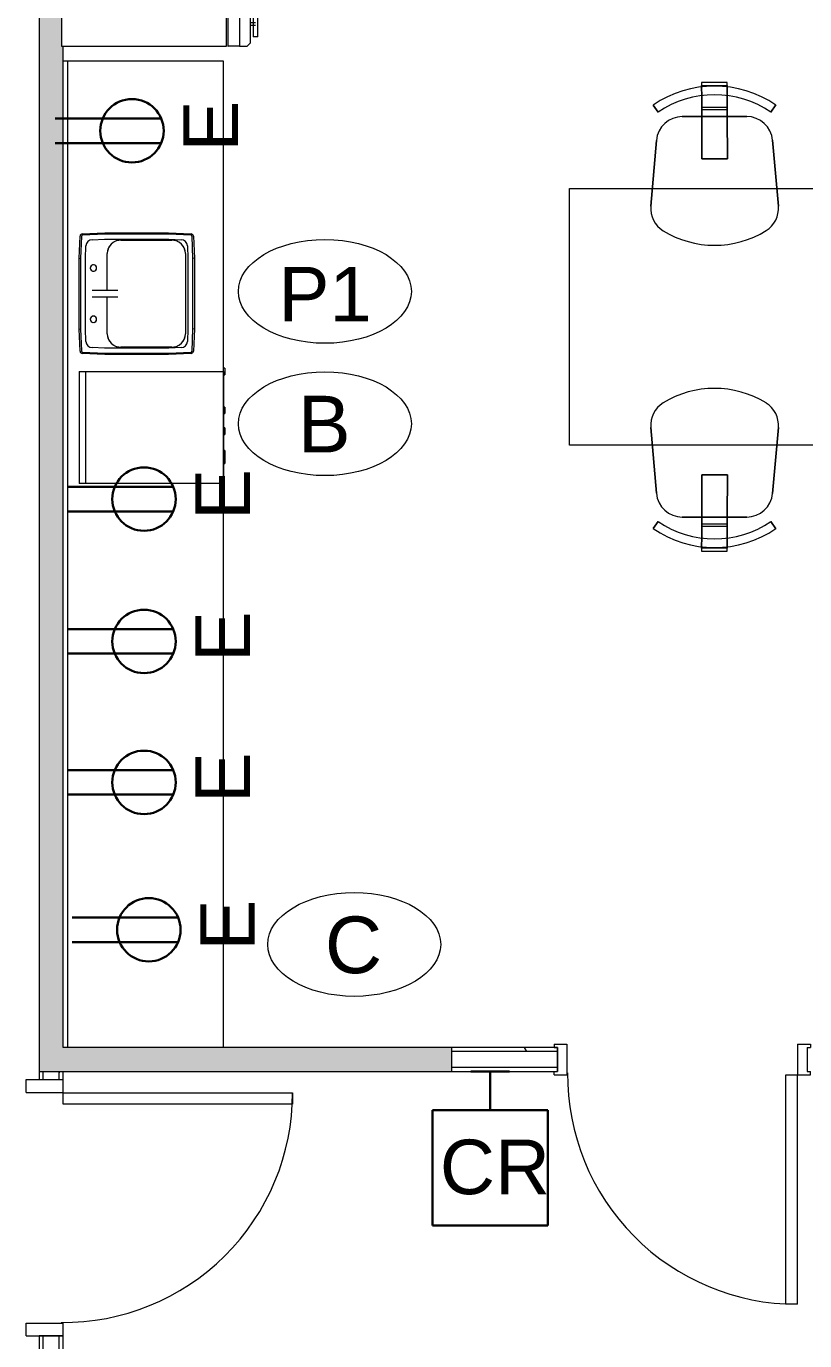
# Model space of a CAD drawing. Header units: inches. Extents: x 395 to 1878, y 644 to 1756.
# Drawn here: x 955.2 to 1076.7, y 1276.2 to 1481.4 of the extents above; entities that cross this region are included whole.
import ezdxf

# ---------------------------------------------------------------- set-up
doc = ezdxf.new("R2010")
doc.units = ezdxf.units.IN
doc.header["$MEASUREMENT"] = 0
for name, color, linetype, lineweight in [('A-ANNO-NOTE', 131, 'Continuous', 30), ('A-DETL', 90, 'Continuous', 9), ('A-DOOR', 31, 'Continuous', 13), ('A-DOOR-FRAM', 31, 'Continuous', 20), ('A-WALL', 113, 'Continuous', 13), ('A-WALL-PATT', 111, 'Continuous', 13), ('I-FURN', 30, 'Continuous', 9), ('I-WALL', 2, 'Continuous', 13), ('P-SANR-FIXT', 6, 'Continuous', 13), ('P-SANR-FIXT-IDEN', 2, 'Continuous', 9), ('Q-CASE', 31, 'Continuous', 13), ('Q-SPCQ', 91, 'Continuous', 9), ('Q-SPCQ-IDEN', 132, 'Continuous', 9)]:
    doc.layers.add(name, color=color, linetype=linetype, lineweight=lineweight)
doc.styles.add('Arial_2', font='arial.ttf', dxfattribs={"height": 8.851796})
doc.styles.add('Swis721 Lt BT', font='swissl.ttf', dxfattribs={"height": 8.514638})
pattern_1 = [(0, (0, 0), (30.72, 7.68), [1.267, -21.773, 1.267, -21.773, -122.88]), (0, (0, 0), (30.72, 7.68), [-46.08, 1.267, -44.813, 1.267, -21.773, -53.76]), (0, (0, 0), (30.72, 7.68), [-115.2, 1.267, -14.093, 1.267, -37.133]), (120, (11.52, 3.84), (-22.011075, 22.7643), [1.267, -21.773, 1.267, -21.773, -122.88]), (120, (11.52, 3.84), (-22.011075, 22.7643), [-46.08, 1.267, -44.813, 1.267, -21.773, -53.76]), (120, (11.52, 3.84), (-22.011075, 22.7643), [-115.2, 1.267, -14.093, 1.267, -37.133]), (240, (15.36, 19.2), (-8.708925, -30.4443), [1.267, -21.773, 1.267, -21.773, -122.88]), (240, (15.36, 19.2), (-8.708925, -30.4443), [-46.08, 1.267, -44.813, 1.267, -21.773, -53.76]), (240, (15.36, 19.2), (-8.708925, -30.4443), [-115.2, 1.267, -14.093, 1.267, -37.133])]

# ---------------------------------------------------------------- blocks, each defined once
blk = doc.blocks.new('C-Counter Top - ADJ HEIGHT-4930316-FIRST FLOOR POWER _ SIGNAL')
at = {"layer": 'Q-CASE', "lineweight": 9}
for p, q in [((106.68, -0.75), (106.68, 0)), ((-47.26, -0.75), (106.68, -0.75)), ((106.68, -25), (106.68, -0.75)), ((-47.26, -25), (106.68, -25))]:
    blk.add_line(p, q, dxfattribs=at)
blk = doc.blocks.new('P-Sink-Rectangular - PSR1918-3060176-FIRST FLOOR POWER _ SIGNAL')
at = {"layer": 'P-SANR-FIXT', "lineweight": 9}
for p, q in [((-9.5, 4.97), (-9.34, 8.49)), ((-9.13, 8.48), (-9.28, 4.96)), ((-8.99, 8.84), (-5.52, 9)), ((-5.51, 8.78), (-8.98, 8.63)), ((-5.52, 9), (5.52, 9)), ((-5.52, 9), (-5.51, 8.78)), ((5.51, 8.78), (-5.51, 8.78)), ((5.52, 9), (5.51, 8.78)), ((8.98, 8.63), (5.51, 8.78)), ((5.52, 9), (8.99, 8.84)), ((9.28, 4.96), (9.13, 8.48)), ((9.34, 8.49), (9.5, 4.97)), ((-8.5, 5.01), (-8.42, 6.97)), ((-7.47, 7.92), (-5.51, 8)), ((-5.51, 8), (5.51, 8)), ((5.51, 8), (7.47, 7.92)), ((8.42, 6.97), (8.5, 5.01)), ((-9.5, 4.97), (-9.28, 4.96)), ((-9.5, -4.97), (-9.5, 4.97)), ((-9.28, 4.96), (-9.28, -4.96)), ((-8.5, -5.01), (-8.5, 5.01)), ((-6.25, 4.6), (-0.49, 4.6)), ((-6.25, 4.6), (-0.49, 4.6)), ((0.48, 4.6), (6.25, 4.6)), ((0.48, 4.6), (6.25, 4.6)), ((8.5, 5.01), (8.5, -5.01)), ((9.5, 4.97), (9.28, 4.96)), ((9.28, -4.96), (9.28, 4.96)), ((9.5, 4.97), (9.5, -4.97)), ((-8.35, -5.5), (-8.35, 2.5)), ((-8.35, -5.5), (-8.35, 2.5)), ((8.35, 2.5), (8.35, -5.5)), ((8.35, 2.5), (8.35, -5.5)), ((-9.5, -4.97), (-9.28, -4.96)), ((-9.34, -8.49), (-9.5, -4.97)), ((-9.28, -4.96), (-9.13, -8.48)), ((-8.42, -6.97), (-8.5, -5.01)), ((8.5, -5.01), (8.42, -6.97)), ((9.13, -8.48), (9.28, -4.96)), ((9.5, -4.97), (9.28, -4.96)), ((9.5, -4.97), (9.34, -8.49)), ((-5.51, -8), (-7.47, -7.92)), ((6.25, -7.6), (-6.25, -7.6)), ((6.25, -7.6), (-6.25, -7.6)), ((5.51, -8), (-5.51, -8)), ((7.47, -7.92), (5.51, -8)), ((-5.52, -9), (-8.99, -8.84)), ((-8.98, -8.63), (-5.51, -8.78)), ((-5.52, -9), (-5.51, -8.78)), ((5.52, -9), (-5.52, -9)), ((-5.51, -8.78), (5.51, -8.78)), ((5.51, -8.78), (8.98, -8.63)), ((5.52, -9), (5.51, -8.78)), ((8.99, -8.84), (5.52, -9))]:
    blk.add_line(p, q, dxfattribs=at)
at = {"layer": 'P-SANR-FIXT', "lineweight": 9, "flags": 128}
for points in [[(-0.5, 6.97), (-0.5, 6.78), (-0.5, 6.26), (-0.5, 5.5), (-0.5, 4.65), (-0.5, 3.85), (-0.5, 3.26), (-0.5, 2.98), (-0.5, 2.97)], [(0.5, 2.97), (0.5, 3.15), (0.5, 3.67), (0.5, 4.43), (0.5, 5.29), (0.5, 6.09), (0.5, 6.68), (0.5, 6.95), (0.5, 6.97)]]:
    blk.add_lwpolyline(points, dxfattribs=at)
at = {"layer": 'P-SANR-FIXT', "lineweight": 9}
for centre, radius, start, end in [((-8.97, 8.47), 0.371, 92.5667, 177.4333), ((-8.97, 8.47), 0.156, 92.5667, 177.4333), ((8.97, 8.47), 0.156, 2.5667, 87.4333), ((8.97, 8.47), 0.371, 2.5667, 87.4333), ((-7.42, 6.92), 0.995, 92.5667, 177.4333), ((-4, 6.75), 0.5, 360, 180), ((-4, 6.75), 0.5, 180, 360), ((-4, 6.75), 0.5, 180, 270), ((-4, 6.75), 0.5, 180, 270), ((-4, 6.75), 0.5, 135, 165), ((-4, 6.75), 0.5, 135, 165), ((-4, 6.75), 0.5, 195, 240), ((-4, 6.75), 0.5, 195, 240), ((-4, 6.75), 0.5, 60, 120), ((-4, 6.75), 0.5, 60, 120), ((-4, 6.75), 0.5, 75, 105), ((-4, 6.75), 0.5, 75, 105), ((-4, 6.75), 0.5, 255, 270), ((-4, 6.75), 0.5, 255, 270), ((-4, 6.75), 0.5, 0, 45), ((-4, 6.75), 0.5, 15, 45), ((-4, 6.75), 0.5, 0, 45), ((-4, 6.75), 0.5, 15, 45), ((-4, 6.75), 0.5, 315, 360), ((-4, 6.75), 0.5, 315, 360), ((-4, 6.75), 0.5, 315, 345), ((-4, 6.75), 0.5, 315, 345), ((4, 6.75), 0.5, 360, 180), ((4, 6.75), 0.5, 135, 180), ((4, 6.75), 0.5, 135, 180), ((4, 6.75), 0.5, 165, 180), ((4, 6.75), 0.5, 165, 180), ((4, 6.75), 0.5, 180, 360), ((4, 6.75), 0.5, 180, 225), ((4, 6.75), 0.5, 180, 195), ((4, 6.75), 0.5, 180, 225), ((4, 6.75), 0.5, 180, 195), ((4, 6.75), 0.5, 135, 150), ((4, 6.75), 0.5, 135, 150), ((4, 6.75), 0.5, 210, 225), ((4, 6.75), 0.5, 210, 225), ((4, 6.75), 0.5, 0, 120), ((4, 6.75), 0.5, 0, 120), ((4, 6.75), 0.5, 240, 300), ((4, 6.75), 0.5, 240, 300), ((4, 6.75), 0.5, 75, 105), ((4, 6.75), 0.5, 75, 105), ((4, 6.75), 0.5, 255, 270), ((4, 6.75), 0.5, 255, 270), ((4, 6.75), 0.5, 30, 60), ((4, 6.75), 0.5, 30, 60), ((4, 6.75), 0.5, 315, 345), ((4, 6.75), 0.5, 315, 345), ((4, 6.75), 0.5, 315, 330), ((4, 6.75), 0.5, 315, 330), ((7.42, 6.92), 0.995, 2.5667, 87.4333), ((-6.25, 2.5), 2.1, 90, 180), ((-6.25, 2.5), 2.1, 90, 180), ((-6.25, 2.5), 2.1, 115.0288, 154.9712), ((-6.25, 2.5), 2.1, 90, 109.9712), ((6.25, 2.5), 2.1, 70.0288, 90), ((6.25, 2.5), 2.1, 0, 90), ((6.25, 2.5), 2.1, 0, 90), ((6.25, 2.5), 2.1, 25.0288, 64.9712), ((-6.25, 2.5), 2.1, 160.0288, 180), ((6.25, 2.5), 2.1, 0, 19.9712), ((-6.25, -5.5), 2.1, 180, 199.9712), ((-6.25, -5.5), 2.1, 180, 270), ((-6.25, -5.5), 2.1, 180, 270), ((6.25, -5.5), 2.1, 270, 360), ((6.25, -5.5), 2.1, 270, 360), ((6.25, -5.5), 2.1, 340.0288, 360), ((-7.42, -6.92), 0.995, 182.5667, 267.4333), ((-6.25, -5.5), 2.1, 205.0288, 244.9712), ((-6.25, -5.5), 2.1, 250.0288, 270), ((6.25, -5.5), 2.1, 270, 289.9712), ((6.25, -5.5), 2.1, 295.0288, 334.9712), ((7.42, -6.92), 0.995, 272.5667, 357.4333), ((-8.97, -8.47), 0.371, 182.5667, 267.4333), ((-8.97, -8.47), 0.156, 182.5667, 267.4333), ((8.97, -8.47), 0.156, 272.5667, 357.4333), ((8.97, -8.47), 0.371, 272.5667, 357.4333)]:
    blk.add_arc(centre, radius, start, end, dxfattribs=at)
blk = doc.blocks.new('Single Flush - OTJ_SOLIDFLUSH_ALUM-4928999-FIRST FLOOR POWER _ SIGNAL')
at = {"layer": 'A-DOOR', "lineweight": 20}
for p, q in [((16.15625, -1.875), (17.90625, -1.875)), ((16.15625, -37.6875), (16.15625, -1.875)), ((17.90625, -1.875), (17.90625, -37.6875)), ((17.90625, -37.6875), (16.15625, -37.6875))]:
    blk.add_line(p, q, dxfattribs=at)
at = {"layer": 'A-DOOR', "lineweight": 9}
blk.add_arc((17.90625, -1.875), 35.8125, 179.5, 270, dxfattribs=at)
at = {"layer": 'A-DOOR-FRAM'}
for p, q in [((-20, 3.875), (-20, -1.875)), ((-20, 3.875), (-18, 3.875)), ((-18, 3.875), (-18, -1.875)), ((18.000004, 3.875), (18.000004, -1.875)), ((18.000004, 3.875), (20.000004, 3.875)), ((20.000004, 3.875), (20.000004, -1.875)), ((-20, -1.875), (-18, -1.875)), ((18.000004, -1.875), (20.000004, -1.875))]:
    blk.add_line(p, q, dxfattribs=at)
blk = doc.blocks.new('A-Refrigerator - A-Refrigerator-4739113-FIRST FLOOR POWER _ SIGNAL')
at = {"layer": 'Q-SPCQ'}
for p, q in [((17.5, 13.75), (-17.5, 13.75)), ((-17.5, 13.75), (-17.5, -12)), ((17.5, -12), (17.5, 13.75)), ((-17.5, -12), (17.5, -12)), ((-0.36, -12.19), (-17.5, -12.19)), ((-17.5, -12.19), (-17.5, -12.25)), ((-17.5, -12.25), (-0.36, -12.25)), ((-17.5, -14), (-17.5, -12.25)), ((-0.36, -12.25), (-0.36, -12.19)), ((17.5, -12.19), (-0.36, -12.19)), ((-0.36, -12.25), (-0.36, -14)), ((0.39, -12.25), (17.5, -12.25)), ((0.39, -14), (0.39, -12.25)), ((17.5, -12.25), (17.5, -12.19)), ((17.5, -12.25), (17.5, -14)), ((-0.36, -14), (-17.5, -14)), ((-17.5, -14), (-17.5, -15.21)), ((-0.36, -15.75), (-0.36, -14)), ((17.5, -14), (0.39, -14)), ((0.39, -14), (0.39, -15.75)), ((17.5, -15.14), (17.5, -14)), ((-17.5, -15.21), (-16.96, -15.75)), ((-16.96, -15.75), (-0.36, -15.75)), ((-2.41, -16.13), (-16, -16.13)), ((-16, -16.88), (-16, -16.13)), ((-14.19, -15.75), (-14.19, -16.13)), ((-14.19, -15.75), (-14.19, -16.5)), ((-13.81, -16.13), (-13.81, -15.75)), ((-13.81, -16.5), (-13.81, -15.75)), ((-2.42, -15.75), (-2.42, -16.18)), ((-2.42, -15.75), (-2.42, -16.18)), ((2.05, -16.13), (-2.05, -16.13)), ((-2.04, -16.2), (-2.04, -15.75)), ((-2.04, -16.2), (-2.04, -15.75)), ((-0.36, -15.75), (0.39, -15.75)), ((0.39, -15.75), (16.89, -15.75)), ((2.04, -15.75), (2.04, -16.2)), ((2.04, -15.75), (2.04, -16.2)), ((16, -16.13), (2.41, -16.13)), ((2.42, -16.18), (2.42, -15.75)), ((2.42, -16.18), (2.42, -15.75)), ((13.81, -15.75), (13.81, -16.13)), ((13.81, -15.75), (13.81, -16.5)), ((14.19, -16.13), (14.19, -15.75)), ((14.19, -16.5), (14.19, -15.75)), ((16, -16.13), (16, -16.88)), ((16.89, -15.75), (17.5, -15.14)), ((-16, -16.88), (16, -16.88))]:
    blk.add_line(p, q, dxfattribs=at)
for centre, start, end in [((-2.25, -16.5), 90, 270), ((-2.25, -16.5), 270, 90), ((2.25, -16.5), 90, 270), ((2.25, -16.5), 270, 90)]:
    blk.add_arc(centre, 0.375, start, end, dxfattribs=at)
blk = doc.blocks.new('F-Chairs1 - Side 01-4949472-FIRST FLOOR POWER _ SIGNAL')
at = {"layer": 'I-FURN'}
for p, q in [((2, 0), (-2, 0)), ((-2, 0), (-2, -0.46)), ((2, 0), (-2, 0)), ((-2, 0), (-2, -0.72)), ((2, -0.46), (2, 0)), ((2, -0.72), (2, 0)), ((-2, -0.46), (2, -0.46)), ((-2, -0.46), (2, -0.46)), ((-2, -0.72), (-2, -0.46)), ((-2, -0.72), (-2, -2.09)), ((-2, -2.09), (-2, -0.72)), ((2, -0.46), (2, -0.72)), ((2, -0.72), (2, -2.09)), ((2, -2.09), (2, -0.72)), ((-9.57, -3.52), (-8.8, -4.64)), ((-9.57, -3.52), (-8.8, -4.64)), ((-8.8, -4.64), (-9.57, -3.52)), ((-2, -2.09), (-2, -3.91)), ((-2, -4.21), (-2, -2.09)), ((-2, -3.91), (-2, -5.32)), ((2, -3.91), (-2, -3.91)), ((2, -2.09), (2, -4.21)), ((2, -3.91), (2, -2.09)), ((2, -5.32), (2, -3.91)), ((8.8, -4.64), (9.57, -3.52)), ((8.8, -4.64), (9.57, -3.52)), ((9.57, -3.52), (8.8, -4.64)), ((5.02, -5.32), (-5.02, -5.32)), ((5.02, -5.32), (-5.02, -5.32)), ((-5.02, -5.32), (5.02, -5.32)), ((-2, -4.21), (2, -4.21)), ((-2, -5.32), (-2, -4.21)), ((-2, -5.32), (-2, -11.91)), ((-2, -11.91), (-2, -5.32)), ((2, -4.21), (2, -5.32)), ((2, -5.32), (2, -11.91)), ((2, -11.91), (2, -5.32)), ((-9.07, -9.03), (-9.96, -19.32)), ((-9.07, -9.03), (-9.96, -19.32)), ((-9.96, -19.32), (-9.07, -9.03)), ((9.96, -19.32), (9.07, -9.03)), ((9.96, -19.32), (9.07, -9.03)), ((9.07, -9.03), (9.96, -19.32)), ((2, -11.91), (-2, -11.91)), ((-2, -11.91), (2, -11.91))]:
    blk.add_line(p, q, dxfattribs=at)
for centre, radius, start, end in [((0, -17.51), 16.94, 55.6197, 124.3803), ((0, -17.51), 16.94, 55.6197, 124.3803), ((0, -17.51), 16.94, 55.6197, 124.3803), ((0, -17.51), 15.59, 55.6197, 124.3803), ((0, -17.51), 15.59, 55.6197, 124.3803), ((0, -17.51), 15.59, 55.6197, 124.3803), ((-5.02, -9.38), 4.06, 90, 175.0303), ((-5.02, -9.38), 4.06, 90, 175.0303), ((-5.02, -9.38), 4.06, 90, 175.0303), ((5.02, -9.38), 4.06, 4.9697, 90), ((5.02, -9.38), 4.06, 4.9697, 90), ((5.02, -9.38), 4.06, 4.9697, 90), ((-5.91, -19.67), 4.06, 175.0303, 238.407), ((-5.91, -19.67), 4.06, 175.0303, 238.407), ((-5.91, -19.67), 4.06, 175.0303, 238.407), ((5.91, -19.67), 4.06, 301.593, 4.9697), ((5.91, -19.67), 4.06, 301.593, 4.9697), ((5.91, -19.67), 4.06, 301.593, 4.9697), ((0, -10.06), 15.35, 238.407, 301.593), ((0, -10.06), 15.35, 238.407, 301.593), ((0, -10.06), 15.35, 238.407, 301.593)]:
    blk.add_arc(centre, radius, start, end, dxfattribs=at)
blk = doc.blocks.new('Single Flush w-Small Louvre - Int-L-WDMF-36_ x 84_-4979917-FIRST FLOOR POWER _ SIGNAL')
at = {"layer": 'A-DOOR', "lineweight": 20}
for p, q in [((16.15625, -2.375), (17.90625, -2.375)), ((16.15625, -38.1875), (16.15625, -2.375)), ((17.90625, -2.375), (17.90625, -38.1875)), ((17.90625, -38.1875), (16.15625, -38.1875))]:
    blk.add_line(p, q, dxfattribs=at)
at = {"layer": 'A-DOOR', "lineweight": 9}
blk.add_arc((17.90625, -2.375), 35.8125, 179.5, 270, dxfattribs=at)
at = {"layer": 'A-DOOR-FRAM'}
for p, q in [((-20, 2.375), (-20, 1.875)), ((-20, 2.375), (-18, 2.375)), ((-18, 2.375), (-18, -2.375)), ((18.000004, 2.375), (18.000004, -2.375)), ((18.000004, 2.375), (20.000004, 2.375)), ((20.000004, 2.375), (20.000004, 1.875)), ((-20, 1.875), (-19.5, 1.875)), ((-19.5, 1.875), (-19.5, -1.875)), ((19.500004, 1.875), (19.500004, -1.875)), ((19.500004, 1.875), (20.000004, 1.875)), ((-20, -2.375), (-20, -1.875)), ((-20, -1.875), (-19.5, -1.875)), ((19.500004, -1.875), (20.000004, -1.875)), ((20.000004, -2.375), (20.000004, -1.875)), ((-20, -2.375), (-18, -2.375)), ((18.000004, -2.375), (20.000004, -2.375))]:
    blk.add_line(p, q, dxfattribs=at)
blk = doc.blocks.new('F-Chairs1 - Side 01-4980712-FIRST FLOOR POWER _ SIGNAL')
at = {"layer": 'I-FURN'}
for p, q in [((-9.07, 9.03), (-9.96, 19.32)), ((-9.96, 19.32), (-9.07, 9.03)), ((-9.07, 9.03), (-9.96, 19.32)), ((9.96, 19.32), (9.07, 9.03)), ((9.07, 9.03), (9.96, 19.32)), ((9.96, 19.32), (9.07, 9.03)), ((-2, 11.91), (-2, 5.32)), ((2, 11.91), (-2, 11.91)), ((-2, 11.91), (2, 11.91)), ((-2, 5.32), (-2, 11.91)), ((2, 11.91), (2, 5.32)), ((2, 5.32), (2, 11.91)), ((-9.57, 3.52), (-8.8, 4.64)), ((-8.8, 4.64), (-9.57, 3.52)), ((-9.57, 3.52), (-8.8, 4.64)), ((5.02, 5.32), (-5.02, 5.32)), ((-5.02, 5.32), (5.02, 5.32)), ((5.02, 5.32), (-5.02, 5.32)), ((-2, 5.32), (-2, 3.91)), ((-2, 4.21), (-2, 5.32)), ((2, 4.21), (-2, 4.21)), ((-2, 2.09), (-2, 4.21)), ((2, 5.32), (2, 4.21)), ((2, 3.91), (2, 5.32)), ((2, 4.21), (2, 2.09)), ((8.8, 4.64), (9.57, 3.52)), ((9.57, 3.52), (8.8, 4.64)), ((8.8, 4.64), (9.57, 3.52)), ((-2, 3.91), (-2, 2.09)), ((-2, 3.91), (2, 3.91)), ((-2, 2.09), (-2, 0.72)), ((-2, 0.72), (-2, 2.09)), ((2, 2.09), (2, 3.91)), ((2, 2.09), (2, 0.72)), ((2, 0.72), (2, 2.09)), ((-2, 0.72), (-2, 0)), ((-2, 0.46), (-2, 0.72)), ((2, 0.46), (-2, 0.46)), ((-2, 0.46), (-2, 0)), ((2, 0.46), (-2, 0.46)), ((2, 0.72), (2, 0.46)), ((2, 0), (2, 0.72)), ((2, 0), (2, 0.46)), ((-2, 0), (2, 0)), ((-2, 0), (2, 0))]:
    blk.add_line(p, q, dxfattribs=at)
for centre, radius, start, end in [((0, 10.06), 15.35, 58.407, 121.593), ((0, 10.06), 15.35, 58.407, 121.593), ((0, 10.06), 15.35, 58.407, 121.593), ((-5.91, 19.67), 4.06, 121.593, 184.9697), ((-5.91, 19.67), 4.06, 121.593, 184.9697), ((-5.91, 19.67), 4.06, 121.593, 184.9697), ((5.91, 19.67), 4.06, 355.0303, 58.407), ((5.91, 19.67), 4.06, 355.0303, 58.407), ((5.91, 19.67), 4.06, 355.0303, 58.407), ((-5.02, 9.38), 4.06, 184.9697, 270), ((-5.02, 9.38), 4.06, 184.9697, 270), ((-5.02, 9.38), 4.06, 184.9697, 270), ((5.02, 9.38), 4.06, 270, 355.0303), ((5.02, 9.38), 4.06, 270, 355.0303), ((5.02, 9.38), 4.06, 270, 355.0303), ((0, 17.51), 15.59, 235.6197, 304.3803), ((0, 17.51), 15.59, 235.6197, 304.3803), ((0, 17.51), 15.59, 235.6197, 304.3803), ((0, 17.51), 16.94, 235.6197, 304.3803), ((0, 17.51), 16.94, 235.6197, 304.3803), ((0, 17.51), 16.94, 235.6197, 304.3803)]:
    blk.add_arc(centre, radius, start, end, dxfattribs=at)
blk = doc.blocks.new('A-Dishwasher - A-Dishwasher-4719265-FIRST FLOOR POWER _ SIGNAL')
at = {"layer": 'Q-SPCQ'}
for p, q in [((-9.25, 11.5), (-9.25, 11.25)), ((-9.23, 11.5), (-9.25, 11.5)), ((-9.25, 11.5), (-8.25, 11.5)), ((-8.75, -10.25), (-8.75, 11.25)), ((-8.75, 11.25), (8.75, 11.25)), ((-8.25, 11.5), (-8.27, 11.5)), ((-8.25, 11.25), (-8.25, 11.5)), ((-3.18, 11.5), (-3.18, 11.25)), ((-3.16, 11.5), (-3.18, 11.5)), ((-3.18, 11.5), (-2.18, 11.5)), ((-2.18, 11.5), (-2.2, 11.5)), ((-2.18, 11.25), (-2.18, 11.5)), ((0.06, 11.5), (0.06, 11.25)), ((0.08, 11.5), (0.06, 11.5)), ((0.06, 11.5), (1.06, 11.5)), ((1.06, 11.5), (1.05, 11.5)), ((1.06, 11.25), (1.06, 11.5)), ((3.6, 11.5), (3.6, 11.25)), ((3.6, 11.5), (5.6, 11.5)), ((5.6, 11.25), (5.6, 11.5)), ((8.75, 11.25), (8.75, -10.25)), ((-8.75, -11.25), (-8.75, -10.25)), ((-8.75, -10.25), (8.75, -10.25)), ((-8.75, -10.25), (8.75, -10.25)), ((8.75, -10.25), (8.75, -11.25)), ((-8.75, -11.25), (8.75, -11.25))]:
    blk.add_line(p, q, dxfattribs=at)
blk = doc.blocks.new('Appliance_Specialty Equipment Tag - Standard-3515593-FIRST FLOOR POWER _ SIGNAL')
at = {"layer": 'Q-SPCQ-IDEN'}
blk.add_ellipse((-0.0499, 0.0037), major_axis=(-0.1406, 0), ratio=0.600473, dxfattribs=at)
blk = doc.blocks.new('Plumbing Equipment Tag - Standard-3394155-FIRST FLOOR POWER _ SIGNAL')
at = {"layer": 'P-SANR-FIXT-IDEN'}
blk.add_ellipse((-0.0499, 0.0037), major_axis=(-0.1406, 0), ratio=0.600473, dxfattribs=at)

msp = doc.modelspace()

# ---------------------------------------------------------------- hatches: boundary and pattern name
at = {"layer": 'A-WALL-PATT', "lineweight": 9}
for points in [[(957.25, 1318.25), (961, 1318.25), (961, 1478.25), (960.75, 1478.25), (960.75, 1513.25), (961, 1513.25), (961, 1519.5), (957.25, 1519.5), (957.25, 1322)], [(1021.62, 1318.25), (1021.62, 1322), (961, 1322), (961, 1318.25), (986, 1318.25)]]:
    msp.add_hatch(color=7, dxfattribs=at).paths.add_polyline_path(points, flags=0)
h = msp.add_hatch(dxfattribs=at)
h.set_pattern_fill('FP_4', color=256, style=0, pattern_type=2)
h.set_pattern_definition(pattern_1)
h.paths.add_polyline_path([(1093.63, 1321.38), (1093.63, 1322), (1077.13, 1322), (1077.13, 1321.38)], flags=0)
h.paths.add_polyline_path([(1038.12, 1321.38), (1038.12, 1322), (1021.62, 1322), (1021.62, 1321.38)], flags=0)
h = msp.add_hatch(dxfattribs=at)
h.set_pattern_fill('FP_4', color=256, style=0, pattern_type=2)
h.set_pattern_definition(pattern_1)
h.paths.add_polyline_path([(957.25, 1257.87), (957.87, 1257.87), (957.87, 1277), (957.25, 1277)], flags=0)
h.paths.add_polyline_path([(957.25, 1317), (957.87, 1317), (957.87, 1318.25), (957.25, 1318.25)], flags=0)
h = msp.add_hatch(dxfattribs=at)
h.set_pattern_fill('FP_4', color=256, style=0, pattern_type=2)
h.set_pattern_definition(pattern_1)
h.paths.add_polyline_path([(961, 1257.87), (961, 1277), (960.37, 1277), (960.37, 1257.87)], flags=0)
h.paths.add_polyline_path([(960.37, 1317), (961, 1317), (961, 1318.25), (960.37, 1318.25)], flags=0)

# ---------------------------------------------------------------- linework, layer by layer
at = {"layer": 'A-ANNO-NOTE'}
for p, q in [((959.78, 1466.99), (976.3, 1466.99)), ((959.78, 1463.16), (976.3, 1463.16)), ((961.65, 1409.5), (978.18, 1409.5)), ((961.65, 1405.67), (978.18, 1405.67)), ((961.65, 1387.3), (978.18, 1387.3)), ((961.65, 1383.47), (978.18, 1383.47)), ((961.65, 1365.3), (978.18, 1365.3)), ((961.65, 1361.47), (978.18, 1361.47)), ((962.4, 1342.3), (978.93, 1342.3)), ((962.4, 1338.47), (978.93, 1338.47)), ((1024.63, 1318.25), (1030.63, 1318.25)), ((1027.63, 1318.25), (1027.63, 1312.25)), ((1036.63, 1312.25), (1018.63, 1312.25)), ((1018.63, 1312.25), (1018.63, 1294.25)), ((1036.63, 1294.25), (1036.63, 1312.25)), ((1018.63, 1294.25), (1036.63, 1294.25))]:
    msp.add_line(p, q, dxfattribs=at)
for centre in [(971.74, 1465.07), (973.62, 1407.59), (973.62, 1385.38), (973.62, 1363.38), (974.37, 1340.38)]:
    msp.add_circle(centre, 4.95, dxfattribs=at)
at = {"layer": 'A-DETL', "lineweight": 13}
for p, q in [((1040.01, 1456.07), (1141.58, 1456.07)), ((1040.01, 1416), (1040.01, 1456.07)), ((1141.58, 1416), (1040.01, 1416))]:
    msp.add_line(p, q, dxfattribs=at)
at = {"layer": 'A-WALL'}
for p, q in [((1038.12, 1321.38), (1021.62, 1321.38)), ((957.87, 1317), (957.87, 1318.25)), ((960.37, 1317), (960.37, 1318.25)), ((1038.12, 1318.88), (1021.62, 1318.88)), ((957.87, 1257.25), (957.87, 1277)), ((960.37, 1257.25), (960.37, 1277))]:
    msp.add_line(p, q, dxfattribs=at)
at = {"layer": 'I-WALL', "color": 8, "lineweight": 20}
for p, q in [((957.25, 1496.06), (957.25, 1318.25)), ((961, 1322), (961, 1478.25)), ((1021.62, 1322), (961, 1322)), ((957.25, 1318.25), (1021.62, 1318.25))]:
    msp.add_line(p, q, dxfattribs=at)
at = {"layer": 'I-WALL'}
for p, q in [((1038.12, 1322), (1021.62, 1322)), ((1021.62, 1322), (1021.62, 1318.25)), ((1038.12, 1318.25), (1038.12, 1322)), ((957.25, 1318.25), (957.25, 1317)), ((957.25, 1317), (961, 1317)), ((961, 1317), (961, 1318.25)), ((1021.62, 1318.25), (1038.12, 1318.25)), ((957.25, 1277), (957.25, 1257.87)), ((961, 1277), (957.25, 1277)), ((961, 1257.87), (961, 1277))]:
    msp.add_line(p, q, dxfattribs=at)

# ---------------------------------------------------------------- block references
at = {"layer": 'A-DOOR'}
msp.add_blockref('Single Flush w-Small Louvre - Int-L-WDMF-36_ x 84_-4979917-FIRST FLOOR POWER _ SIGNAL', (1057.62, 1320.13), dxfattribs=at)
at = {"layer": 'A-DOOR', "rotation": 89.99999999999984}
msp.add_blockref('Single Flush - OTJ_SOLIDFLUSH_ALUM-4928999-FIRST FLOOR POWER _ SIGNAL', (959.12, 1297), dxfattribs=at)
at = {"layer": 'I-FURN'}
for name, p, rotation in [('F-Chairs1 - Side 01-4980712-FIRST FLOOR POWER _ SIGNAL', (1062.64, 1472.61), 180.0380534476289), ('F-Chairs1 - Side 01-4949472-FIRST FLOOR POWER _ SIGNAL', (1062.64, 1399.46), 179.9619465523711)]:
    msp.add_blockref(name, p, dxfattribs=dict(at, rotation=rotation))
at = {"layer": 'P-SANR-FIXT', "lineweight": 9, "rotation": 89.99999999999991}
msp.add_blockref('P-Sink-Rectangular - PSR1918-3060176-FIRST FLOOR POWER _ SIGNAL', (972.48, 1439.65), dxfattribs=at)
at = {"layer": 'P-SANR-FIXT-IDEN', "xscale": 95.99999999999994, "yscale": 95.99999999999994, "zscale": 95.99999999999994}
msp.add_blockref('Plumbing Equipment Tag - Standard-3394155-FIRST FLOOR POWER _ SIGNAL', (1006.64, 1439.65), dxfattribs=at)
at = {"layer": 'Q-CASE', "lineweight": 9, "rotation": 89.99999999999991}
msp.add_blockref('C-Counter Top - ADJ HEIGHT-4930316-FIRST FLOOR POWER _ SIGNAL', (961, 1369.26), dxfattribs=at)
at = {"layer": 'Q-SPCQ'}
for name, p, rotation in [('A-Refrigerator - A-Refrigerator-4739113-FIRST FLOOR POWER _ SIGNAL', (974.5, 1495.75), 89.99999999999942), ('A-Dishwasher - A-Dishwasher-4719265-FIRST FLOOR POWER _ SIGNAL', (974.75, 1418.75), 269.9999999999996)]:
    msp.add_blockref(name, p, dxfattribs=dict(at, rotation=rotation))
at = {"layer": 'Q-SPCQ-IDEN', "xscale": 95.99999999999994, "yscale": 95.99999999999994, "zscale": 95.99999999999994}
for p in [(1006.64, 1419), (1011.21, 1337.74)]:
    msp.add_blockref('Appliance_Specialty Equipment Tag - Standard-3515593-FIRST FLOOR POWER _ SIGNAL', p, dxfattribs=at)

# ---------------------------------------------------------------- texts
at = {"layer": 'A-ANNO-NOTE', "lineweight": 9, "char_height": 8.51, "width": 8.64, "attachment_point": 2, "rotation": 90, "line_spacing_factor": 1.00667, "style": 'Swis721 Lt BT'}
for insert in [(979.77, 1465.81), (981.64, 1408.32), (981.64, 1386.12), (981.64, 1364.12), (982.39, 1341.12)]:
    msp.add_mtext('E', dxfattribs=dict(at, insert=insert))
at = {"layer": 'A-ANNO-NOTE', "lineweight": 9, "insert": (1019.79, 1307.63), "char_height": 8.515, "width": 19.116, "attachment_point": 1, "line_spacing_factor": 1.00667, "style": 'Swis721 Lt BT'}
msp.add_mtext('CR', dxfattribs=at)
at = {"layer": 'P-SANR-FIXT-IDEN', "insert": (1001.89, 1443.82), "char_height": 8.515, "width": 16.2, "attachment_point": 2, "line_spacing_factor": 1.00667, "style": 'Swis721 Lt BT'}
msp.add_mtext('P1', dxfattribs=at)
at = {"layer": 'Q-SPCQ-IDEN', "char_height": 8.85, "attachment_point": 2, "line_spacing_factor": 0.938532, "style": 'Arial_2'}
for s, insert, width in [('B', (1001.74, 1423.72), 9.828), ('C', (1006.31, 1342.45), 10.584)]:
    msp.add_mtext(s, dxfattribs=dict(at, insert=insert, width=width))

doc.saveas('drawing.dxf')
